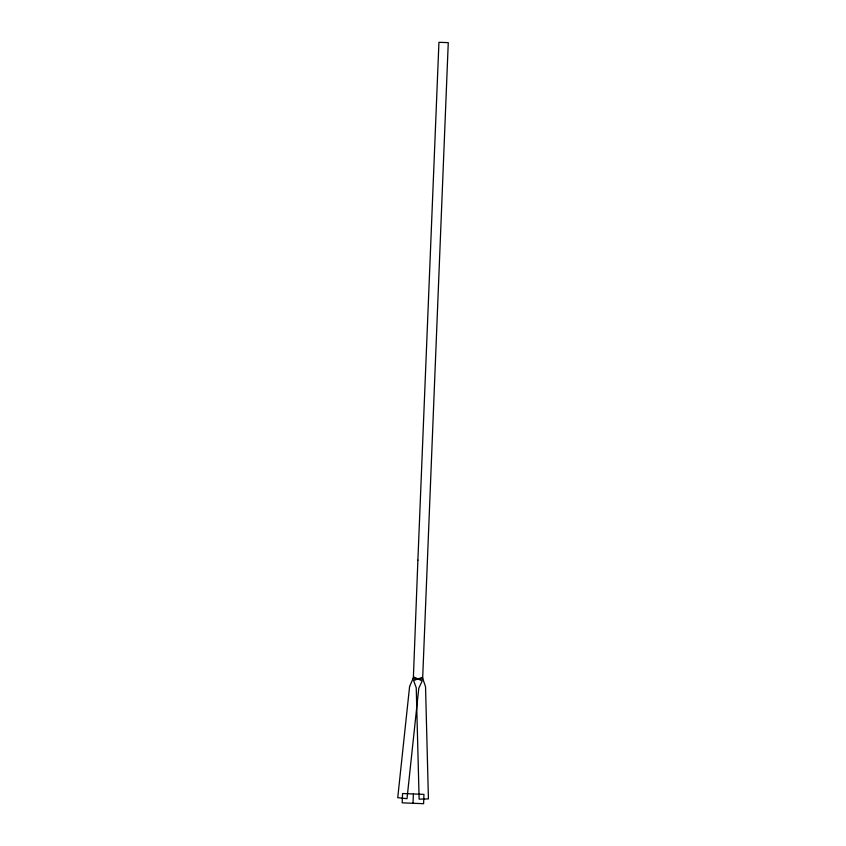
<?xml version="1.0" encoding="UTF-8"?>
<svg xmlns="http://www.w3.org/2000/svg" width="846" height="846" viewBox="0 0 846 846"><rect width="100%" height="100%" fill="white"/><g stroke="black" fill="none" stroke-linecap="round" stroke-linejoin="round"><path stroke-width="1.27" d="M413.007 803.277L413.377 793.96L402.559 793.516L402.188 802.833L423.603 803.7L423.952 794.383L413.377 793.96M417.892 560.158L413.334 678.778L422.63 679.127L448.264 42.649L438.937 42.3L417.892 560.158M409.601 686.487L397.736 797.683L407.011 798.687L418.781 688.253L422.207 680.914L413.747 676.98L409.601 686.487M422.344 677.35L413.609 680.544L416.243 687.766L419.13 799.153L428.425 798.92L425.538 686.762L422.344 677.35"/></g></svg>
